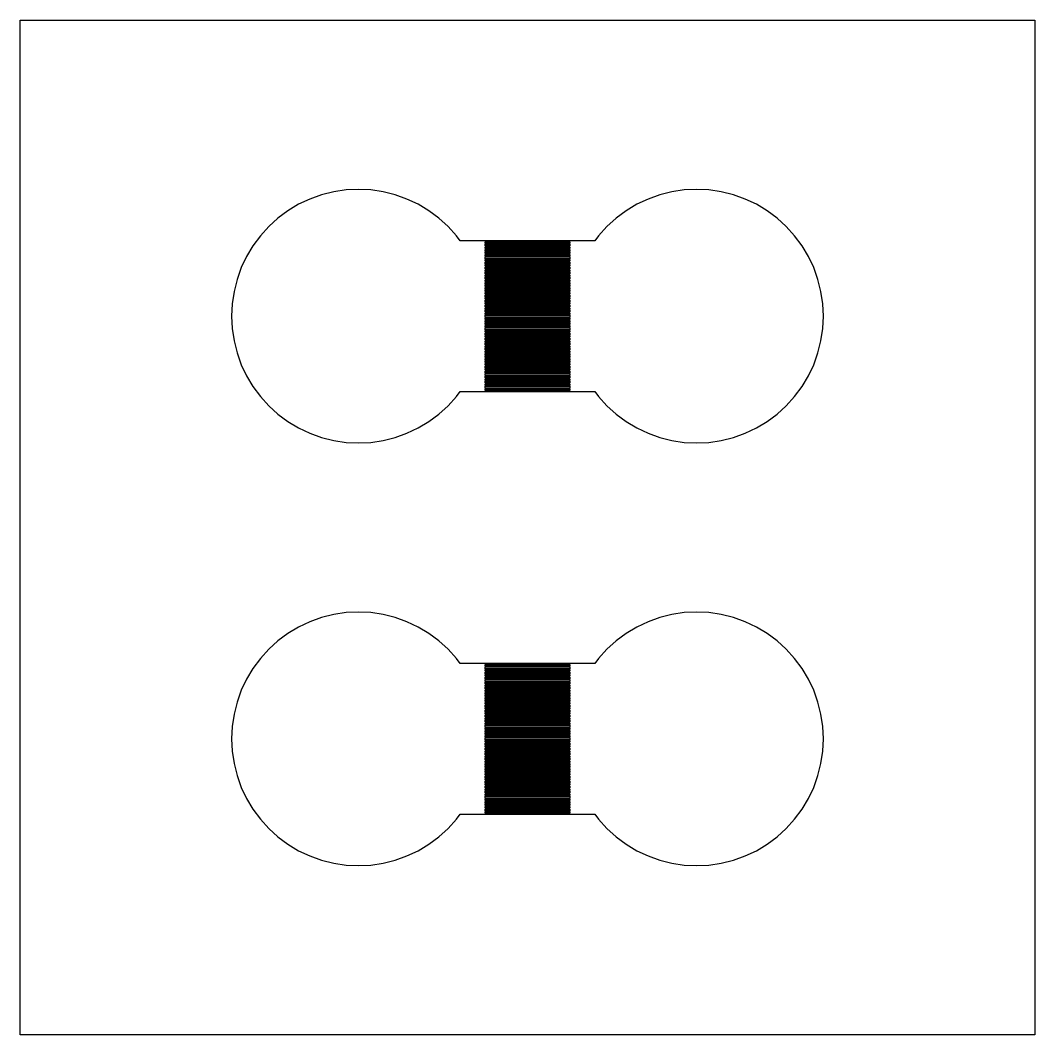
# Model space of a CAD drawing. Extents: x -16 to 86, y -16 to 86.
# Drawn here: x 1 to 13, y 29 to 41 of the extents above; entities that cross this region are included whole.
import ezdxf

# ---------------------------------------------------------------- set-up
doc = ezdxf.new("R2010")
doc.units = 0

msp = doc.modelspace()

# ---------------------------------------------------------------- linework, layer by layer
for p, q in [((1, 29), (1, 41)), ((1, 41), (13, 41)), ((13, 41), (13, 29)), ((5, 39), (4.85298, 38.9928)), ((5.14703, 38.9928), (5, 39)), ((9, 39), (8.85297, 38.9928)), ((9.14702, 38.9928), (9, 39)), ((4.42598, 38.8858), (4.29291, 38.8229)), ((4.56458, 38.9354), (4.42598, 38.8858)), ((4.70737, 38.9712), (4.56458, 38.9354)), ((4.85298, 38.9928), (4.70737, 38.9712)), ((5.29265, 38.9712), (5.14703, 38.9928)), ((5.43544, 38.9354), (5.29265, 38.9712)), ((5.57404, 38.8858), (5.43544, 38.9354)), ((5.70711, 38.8229), (5.57404, 38.8858)), ((8.42596, 38.8858), (8.29289, 38.8229)), ((8.56456, 38.9354), (8.42596, 38.8858)), ((8.70735, 38.9712), (8.56456, 38.9354)), ((8.85297, 38.9928), (8.70735, 38.9712)), ((9.29263, 38.9712), (9.14702, 38.9928)), ((9.43542, 38.9354), (9.29263, 38.9712)), ((9.57402, 38.8858), (9.43542, 38.9354)), ((9.70709, 38.8229), (9.57402, 38.8858)), ((4.29291, 38.8229), (4.16666, 38.7472)), ((5.83336, 38.7472), (5.70711, 38.8229)), ((8.29289, 38.8229), (8.16664, 38.7472)), ((9.83334, 38.7472), (9.70709, 38.8229)), ((4.04842, 38.6595), (3.93935, 38.5607)), ((4.16666, 38.7472), (4.04842, 38.6595)), ((5.9516, 38.6595), (5.83336, 38.7472)), ((6.06067, 38.5607), (5.9516, 38.6595)), ((8.0484, 38.6595), (7.93933, 38.5607)), ((8.16664, 38.7472), (8.0484, 38.6595)), ((9.95158, 38.6595), (9.83334, 38.7472)), ((10.0607, 38.5607), (9.95158, 38.6595)), ((3.93935, 38.5607), (3.84048, 38.4516)), ((6.15953, 38.4516), (6.06067, 38.5607)), ((7.93933, 38.5607), (7.84047, 38.4516)), ((10.1595, 38.4516), (10.0607, 38.5607)), ((3.84048, 38.4516), (3.75281, 38.3333)), ((6.2052, 38.39), (6.15953, 38.4516)), ((7.84047, 38.4516), (7.7948, 38.39)), ((10.2472, 38.3333), (10.1595, 38.4516)), ((3.75281, 38.3333), (3.67712, 38.2071)), ((7.7948, 38.39), (6.2052, 38.39)), ((6.5, 38.36), (6.5, 38.38)), ((6.5, 38.38), (7.5, 38.38)), ((7.5, 38.36), (6.5, 38.36)), ((6.5, 38.33), (6.5, 38.35)), ((6.5, 38.35), (7.5, 38.35)), ((7.5, 38.33), (6.5, 38.33)), ((6.5, 38.3), (6.5, 38.32)), ((6.5, 38.32), (7.5, 38.32)), ((7.5, 38.3), (6.5, 38.3)), ((6.5, 38.27), (6.5, 38.29)), ((6.5, 38.29), (7.5, 38.29)), ((7.5, 38.38), (7.5, 38.36)), ((7.5, 38.35), (7.5, 38.33)), ((7.5, 38.32), (7.5, 38.3)), ((7.5, 38.29), (7.5, 38.27)), ((10.3229, 38.2071), (10.2472, 38.3333)), ((3.67712, 38.2071), (3.61418, 38.074)), ((7.5, 38.27), (6.5, 38.27)), ((6.5, 38.24), (6.5, 38.26)), ((6.5, 38.26), (7.5, 38.26)), ((7.5, 38.24), (6.5, 38.24)), ((6.5, 38.21), (6.5, 38.23)), ((6.5, 38.23), (7.5, 38.23)), ((7.5, 38.21), (6.5, 38.21)), ((6.5, 38.18), (6.5, 38.2)), ((6.5, 38.2), (7.5, 38.2)), ((7.5, 38.18), (6.5, 38.18)), ((6.5, 38.15), (6.5, 38.17)), ((6.5, 38.17), (7.5, 38.17)), ((7.5, 38.26), (7.5, 38.24)), ((7.5, 38.23), (7.5, 38.21)), ((7.5, 38.2), (7.5, 38.18)), ((7.5, 38.17), (7.5, 38.15)), ((10.3858, 38.074), (10.3229, 38.2071)), ((3.61418, 38.074), (3.56459, 37.9354)), ((7.5, 38.15), (6.5, 38.15)), ((6.5, 38.12), (6.5, 38.14)), ((6.5, 38.14), (7.5, 38.14)), ((7.5, 38.12), (6.5, 38.12)), ((6.5, 38.09), (6.5, 38.11)), ((6.5, 38.11), (7.5, 38.11)), ((7.5, 38.09), (6.5, 38.09)), ((6.5, 38.06), (6.5, 38.08)), ((6.5, 38.08), (7.5, 38.08)), ((7.5, 38.06), (6.5, 38.06)), ((6.5, 38.03), (6.5, 38.05)), ((6.5, 38.05), (7.5, 38.05)), ((7.5, 38.14), (7.5, 38.12)), ((7.5, 38.11), (7.5, 38.09)), ((7.5, 38.08), (7.5, 38.06)), ((7.5, 38.05), (7.5, 38.03)), ((10.4354, 37.9354), (10.3858, 38.074)), ((3.56459, 37.9354), (3.52882, 37.7926)), ((7.5, 38.03), (6.5, 38.03)), ((6.5, 38), (6.5, 38.02)), ((6.5, 38.02), (7.5, 38.02)), ((7.5, 38), (6.5, 38)), ((6.5, 37.97), (6.5, 37.99)), ((6.5, 37.99), (7.5, 37.99)), ((7.5, 37.97), (6.5, 37.97)), ((6.5, 37.94), (6.5, 37.96)), ((6.5, 37.96), (7.5, 37.96)), ((7.5, 37.94), (6.5, 37.94)), ((6.5, 37.91), (6.5, 37.93)), ((6.5, 37.93), (7.5, 37.93)), ((7.5, 38.02), (7.5, 38)), ((7.5, 37.99), (7.5, 37.97)), ((7.5, 37.96), (7.5, 37.94)), ((7.5, 37.93), (7.5, 37.91)), ((10.4712, 37.7926), (10.4354, 37.9354)), ((7.5, 37.91), (6.5, 37.91)), ((6.5, 37.88), (6.5, 37.9)), ((6.5, 37.9), (7.5, 37.9)), ((7.5, 37.88), (6.5, 37.88)), ((6.5, 37.85), (6.5, 37.87)), ((6.5, 37.87), (7.5, 37.87)), ((7.5, 37.85), (6.5, 37.85)), ((6.5, 37.82), (6.5, 37.84)), ((6.5, 37.84), (7.5, 37.84)), ((7.5, 37.82), (6.5, 37.82)), ((6.5, 37.79), (6.5, 37.81)), ((6.5, 37.81), (7.5, 37.81)), ((7.5, 37.9), (7.5, 37.88)), ((7.5, 37.87), (7.5, 37.85)), ((7.5, 37.84), (7.5, 37.82)), ((7.5, 37.81), (7.5, 37.79)), ((3.52882, 37.7926), (3.50723, 37.647)), ((7.5, 37.79), (6.5, 37.79)), ((6.5, 37.76), (6.5, 37.78)), ((6.5, 37.78), (7.5, 37.78)), ((7.5, 37.76), (6.5, 37.76)), ((6.5, 37.73), (6.5, 37.75)), ((6.5, 37.75), (7.5, 37.75)), ((7.5, 37.73), (6.5, 37.73)), ((6.5, 37.7), (6.5, 37.72)), ((6.5, 37.72), (7.5, 37.72)), ((7.5, 37.7), (6.5, 37.7)), ((6.5, 37.67), (6.5, 37.69)), ((6.5, 37.69), (7.5, 37.69)), ((7.5, 37.78), (7.5, 37.76)), ((7.5, 37.75), (7.5, 37.73)), ((7.5, 37.72), (7.5, 37.7)), ((7.5, 37.69), (7.5, 37.67)), ((10.4928, 37.647), (10.4712, 37.7926)), ((3.50723, 37.647), (3.5, 37.5)), ((7.5, 37.67), (6.5, 37.67)), ((6.5, 37.64), (6.5, 37.66)), ((6.5, 37.66), (7.5, 37.66)), ((7.5, 37.64), (6.5, 37.64)), ((6.5, 37.61), (6.5, 37.63)), ((6.5, 37.63), (7.5, 37.63)), ((7.5, 37.61), (6.5, 37.61)), ((6.5, 37.58), (6.5, 37.6)), ((6.5, 37.6), (7.5, 37.6)), ((7.5, 37.58), (6.5, 37.58)), ((6.5, 37.55), (6.5, 37.57)), ((6.5, 37.57), (7.5, 37.57)), ((7.5, 37.66), (7.5, 37.64)), ((7.5, 37.63), (7.5, 37.61)), ((7.5, 37.6), (7.5, 37.58)), ((7.5, 37.57), (7.5, 37.55)), ((10.5, 37.5), (10.4928, 37.647)), ((3.5, 37.5), (3.50723, 37.353)), ((7.5, 37.55), (6.5, 37.55)), ((6.5, 37.52), (6.5, 37.54)), ((6.5, 37.54), (7.5, 37.54)), ((7.5, 37.52), (6.5, 37.52)), ((6.5, 37.49), (6.5, 37.51)), ((6.5, 37.51), (7.5, 37.51)), ((7.5, 37.49), (6.5, 37.49)), ((6.5, 37.46), (6.5, 37.48)), ((6.5, 37.48), (7.5, 37.48)), ((7.5, 37.46), (6.5, 37.46)), ((6.5, 37.43), (6.5, 37.45)), ((6.5, 37.45), (7.5, 37.45)), ((7.5, 37.54), (7.5, 37.52)), ((7.5, 37.51), (7.5, 37.49)), ((7.5, 37.48), (7.5, 37.46)), ((7.5, 37.45), (7.5, 37.43)), ((10.4928, 37.353), (10.5, 37.5)), ((3.50723, 37.353), (3.52882, 37.2074)), ((7.5, 37.43), (6.5, 37.43)), ((6.5, 37.4), (6.5, 37.42)), ((6.5, 37.42), (7.5, 37.42)), ((7.5, 37.4), (6.5, 37.4)), ((6.5, 37.37), (6.5, 37.39)), ((6.5, 37.39), (7.5, 37.39)), ((7.5, 37.37), (6.5, 37.37)), ((6.5, 37.34), (6.5, 37.36)), ((6.5, 37.36), (7.5, 37.36)), ((7.5, 37.34), (6.5, 37.34)), ((6.5, 37.31), (6.5, 37.33)), ((6.5, 37.33), (7.5, 37.33)), ((7.5, 37.42), (7.5, 37.4)), ((7.5, 37.39), (7.5, 37.37)), ((7.5, 37.36), (7.5, 37.34)), ((7.5, 37.33), (7.5, 37.31)), ((10.4712, 37.2074), (10.4928, 37.353)), ((3.52882, 37.2074), (3.56459, 37.0646)), ((7.5, 37.31), (6.5, 37.31)), ((6.5, 37.28), (6.5, 37.3)), ((6.5, 37.3), (7.5, 37.3)), ((7.5, 37.28), (6.5, 37.28)), ((6.5, 37.25), (6.5, 37.27)), ((6.5, 37.27), (7.5, 37.27)), ((7.5, 37.25), (6.5, 37.25)), ((6.5, 37.22), (6.5, 37.24)), ((6.5, 37.24), (7.5, 37.24)), ((7.5, 37.22), (6.5, 37.22)), ((6.5, 37.19), (6.5, 37.21)), ((6.5, 37.21), (7.5, 37.21)), ((7.5, 37.3), (7.5, 37.28)), ((7.5, 37.27), (7.5, 37.25)), ((7.5, 37.24), (7.5, 37.22)), ((7.5, 37.21), (7.5, 37.19)), ((10.4354, 37.0646), (10.4712, 37.2074)), ((7.5, 37.19), (6.5, 37.19)), ((6.5, 37.16), (6.5, 37.18)), ((6.5, 37.18), (7.5, 37.18)), ((7.5, 37.16), (6.5, 37.16)), ((6.5, 37.13), (6.5, 37.15)), ((6.5, 37.15), (7.5, 37.15)), ((7.5, 37.13), (6.5, 37.13)), ((6.5, 37.1), (6.5, 37.12)), ((6.5, 37.12), (7.5, 37.12)), ((7.5, 37.1), (6.5, 37.1)), ((6.5, 37.07), (6.5, 37.09)), ((6.5, 37.09), (7.5, 37.09)), ((7.5, 37.18), (7.5, 37.16)), ((7.5, 37.15), (7.5, 37.13)), ((7.5, 37.12), (7.5, 37.1)), ((7.5, 37.09), (7.5, 37.07)), ((3.56459, 37.0646), (3.61418, 36.926)), ((7.5, 37.07), (6.5, 37.07)), ((6.5, 37.04), (6.5, 37.06)), ((6.5, 37.06), (7.5, 37.06)), ((7.5, 37.04), (6.5, 37.04)), ((6.5, 37.01), (6.5, 37.03)), ((6.5, 37.03), (7.5, 37.03)), ((7.5, 37.01), (6.5, 37.01)), ((6.5, 36.98), (6.5, 37)), ((6.5, 37), (7.5, 37)), ((7.5, 36.98), (6.5, 36.98)), ((6.5, 36.95), (6.5, 36.97)), ((6.5, 36.97), (7.5, 36.97)), ((7.5, 37.06), (7.5, 37.04)), ((7.5, 37.03), (7.5, 37.01)), ((7.5, 37), (7.5, 36.98)), ((7.5, 36.97), (7.5, 36.95)), ((10.3858, 36.926), (10.4354, 37.0646)), ((3.61418, 36.926), (3.67712, 36.7929)), ((7.5, 36.95), (6.5, 36.95)), ((6.5, 36.92), (6.5, 36.94)), ((6.5, 36.94), (7.5, 36.94)), ((7.5, 36.92), (6.5, 36.92)), ((6.5, 36.89), (6.5, 36.91)), ((6.5, 36.91), (7.5, 36.91)), ((7.5, 36.89), (6.5, 36.89)), ((6.5, 36.86), (6.5, 36.88)), ((6.5, 36.88), (7.5, 36.88)), ((7.5, 36.86), (6.5, 36.86)), ((6.5, 36.83), (6.5, 36.85)), ((6.5, 36.85), (7.5, 36.85)), ((7.5, 36.94), (7.5, 36.92)), ((7.5, 36.91), (7.5, 36.89)), ((7.5, 36.88), (7.5, 36.86)), ((7.5, 36.85), (7.5, 36.83)), ((10.3229, 36.7929), (10.3858, 36.926)), ((3.67712, 36.7929), (3.75281, 36.6667)), ((7.5, 36.83), (6.5, 36.83)), ((6.5, 36.8), (6.5, 36.82)), ((6.5, 36.82), (7.5, 36.82)), ((7.5, 36.8), (6.5, 36.8)), ((6.5, 36.77), (6.5, 36.79)), ((6.5, 36.79), (7.5, 36.79)), ((7.5, 36.77), (6.5, 36.77)), ((6.5, 36.74), (6.5, 36.76)), ((6.5, 36.76), (7.5, 36.76)), ((7.5, 36.74), (6.5, 36.74)), ((6.5, 36.71), (6.5, 36.73)), ((6.5, 36.73), (7.5, 36.73)), ((7.5, 36.82), (7.5, 36.8)), ((7.5, 36.79), (7.5, 36.77)), ((7.5, 36.76), (7.5, 36.74)), ((7.5, 36.73), (7.5, 36.71)), ((10.2472, 36.6667), (10.3229, 36.7929)), ((3.75281, 36.6667), (3.84048, 36.5484)), ((6.15953, 36.5484), (6.2052, 36.61)), ((6.2052, 36.61), (7.7948, 36.61)), ((7.5, 36.71), (6.5, 36.71)), ((6.5, 36.68), (6.5, 36.7)), ((6.5, 36.7), (7.5, 36.7)), ((7.5, 36.68), (6.5, 36.68)), ((6.5, 36.65), (6.5, 36.67)), ((6.5, 36.67), (7.5, 36.67)), ((7.5, 36.65), (6.5, 36.65)), ((6.5, 36.62), (6.5, 36.64)), ((6.5, 36.64), (7.5, 36.64)), ((7.5, 36.62), (6.5, 36.62)), ((7.5, 36.7), (7.5, 36.68)), ((7.5, 36.67), (7.5, 36.65)), ((7.5, 36.64), (7.5, 36.62)), ((7.7948, 36.61), (7.84047, 36.5484)), ((10.1595, 36.5484), (10.2472, 36.6667)), ((3.84048, 36.5484), (3.93935, 36.4393)), ((6.06067, 36.4393), (6.15953, 36.5484)), ((7.84047, 36.5484), (7.93933, 36.4393)), ((10.0607, 36.4393), (10.1595, 36.5484)), ((3.93935, 36.4393), (4.04842, 36.3405)), ((5.9516, 36.3405), (6.06067, 36.4393)), ((7.93933, 36.4393), (8.0484, 36.3405)), ((9.95158, 36.3405), (10.0607, 36.4393)), ((4.04842, 36.3405), (4.16666, 36.2528)), ((4.16666, 36.2528), (4.29291, 36.1771)), ((5.70711, 36.1771), (5.83336, 36.2528)), ((5.83336, 36.2528), (5.9516, 36.3405)), ((8.0484, 36.3405), (8.16664, 36.2528)), ((8.16664, 36.2528), (8.29289, 36.1771)), ((9.70709, 36.1771), (9.83334, 36.2528)), ((9.83334, 36.2528), (9.95158, 36.3405)), ((4.29291, 36.1771), (4.42598, 36.1142)), ((5.57404, 36.1142), (5.70711, 36.1771)), ((8.29289, 36.1771), (8.42596, 36.1142)), ((9.57402, 36.1142), (9.70709, 36.1771)), ((4.42598, 36.1142), (4.56458, 36.0646)), ((4.56458, 36.0646), (4.70737, 36.0288)), ((4.70737, 36.0288), (4.85298, 36.0072)), ((4.85298, 36.0072), (5, 36)), ((5, 36), (5.14703, 36.0072)), ((5.14703, 36.0072), (5.29265, 36.0288)), ((5.29265, 36.0288), (5.43544, 36.0646)), ((5.43544, 36.0646), (5.57404, 36.1142)), ((8.42596, 36.1142), (8.56456, 36.0646)), ((8.56456, 36.0646), (8.70735, 36.0288)), ((8.70735, 36.0288), (8.85297, 36.0072)), ((8.85297, 36.0072), (9, 36)), ((9, 36), (9.14702, 36.0072)), ((9.14702, 36.0072), (9.29263, 36.0288)), ((9.29263, 36.0288), (9.43542, 36.0646)), ((9.43542, 36.0646), (9.57402, 36.1142)), ((4.70737, 33.9712), (4.56458, 33.9354)), ((4.85298, 33.9928), (4.70737, 33.9712)), ((5, 34), (4.85298, 33.9928)), ((5.14703, 33.9928), (5, 34)), ((5.29265, 33.9712), (5.14703, 33.9928)), ((5.43544, 33.9354), (5.29265, 33.9712)), ((8.70735, 33.9712), (8.56456, 33.9354)), ((8.85297, 33.9928), (8.70735, 33.9712)), ((9, 34), (8.85297, 33.9928)), ((9.14702, 33.9928), (9, 34)), ((9.29263, 33.9712), (9.14702, 33.9928)), ((9.43542, 33.9354), (9.29263, 33.9712)), ((4.42598, 33.8858), (4.29291, 33.8229)), ((4.56458, 33.9354), (4.42598, 33.8858)), ((5.57404, 33.8858), (5.43544, 33.9354)), ((5.70711, 33.8229), (5.57404, 33.8858)), ((8.42596, 33.8858), (8.29289, 33.8229)), ((8.56456, 33.9354), (8.42596, 33.8858)), ((9.57402, 33.8858), (9.43542, 33.9354)), ((9.70709, 33.8229), (9.57402, 33.8858)), ((4.16666, 33.7472), (4.04842, 33.6595)), ((4.29291, 33.8229), (4.16666, 33.7472)), ((5.83336, 33.7472), (5.70711, 33.8229)), ((5.9516, 33.6595), (5.83336, 33.7472)), ((8.16664, 33.7472), (8.0484, 33.6595)), ((8.29289, 33.8229), (8.16664, 33.7472)), ((9.83334, 33.7472), (9.70709, 33.8229)), ((9.95158, 33.6595), (9.83334, 33.7472)), ((4.04842, 33.6595), (3.93935, 33.5607)), ((6.06067, 33.5607), (5.9516, 33.6595)), ((8.0484, 33.6595), (7.93933, 33.5607)), ((10.0607, 33.5607), (9.95158, 33.6595)), ((3.93935, 33.5607), (3.84048, 33.4516)), ((6.15953, 33.4516), (6.06067, 33.5607)), ((7.93933, 33.5607), (7.84047, 33.4516)), ((10.1595, 33.4516), (10.0607, 33.5607)), ((3.84048, 33.4516), (3.75281, 33.3333)), ((6.2052, 33.39), (6.15953, 33.4516)), ((7.7948, 33.39), (6.2052, 33.39)), ((6.5, 33.36), (6.5, 33.38)), ((6.5, 33.38), (7.5, 33.38)), ((7.5, 33.36), (6.5, 33.36)), ((7.5, 33.38), (7.5, 33.36)), ((7.84047, 33.4516), (7.7948, 33.39)), ((10.2472, 33.3333), (10.1595, 33.4516)), ((3.75281, 33.3333), (3.67712, 33.2071)), ((6.5, 33.33), (6.5, 33.35)), ((6.5, 33.35), (7.5, 33.35)), ((7.5, 33.33), (6.5, 33.33)), ((6.5, 33.3), (6.5, 33.32)), ((6.5, 33.32), (7.5, 33.32)), ((7.5, 33.3), (6.5, 33.3)), ((6.5, 33.27), (6.5, 33.29)), ((6.5, 33.29), (7.5, 33.29)), ((7.5, 33.27), (6.5, 33.27)), ((6.5, 33.24), (6.5, 33.26)), ((6.5, 33.26), (7.5, 33.26)), ((7.5, 33.24), (6.5, 33.24)), ((7.5, 33.35), (7.5, 33.33)), ((7.5, 33.32), (7.5, 33.3)), ((7.5, 33.29), (7.5, 33.27)), ((7.5, 33.26), (7.5, 33.24)), ((10.3229, 33.2071), (10.2472, 33.3333)), ((3.67712, 33.2071), (3.61418, 33.074)), ((6.5, 33.21), (6.5, 33.23)), ((6.5, 33.23), (7.5, 33.23)), ((7.5, 33.21), (6.5, 33.21)), ((6.5, 33.18), (6.5, 33.2)), ((6.5, 33.2), (7.5, 33.2)), ((7.5, 33.18), (6.5, 33.18)), ((6.5, 33.15), (6.5, 33.17)), ((6.5, 33.17), (7.5, 33.17)), ((7.5, 33.15), (6.5, 33.15)), ((6.5, 33.12), (6.5, 33.14)), ((6.5, 33.14), (7.5, 33.14)), ((7.5, 33.12), (6.5, 33.12)), ((7.5, 33.23), (7.5, 33.21)), ((7.5, 33.2), (7.5, 33.18)), ((7.5, 33.17), (7.5, 33.15)), ((7.5, 33.14), (7.5, 33.12)), ((10.3858, 33.074), (10.3229, 33.2071)), ((3.61418, 33.074), (3.56459, 32.9354)), ((6.5, 33.09), (6.5, 33.11)), ((6.5, 33.11), (7.5, 33.11)), ((7.5, 33.09), (6.5, 33.09)), ((6.5, 33.06), (6.5, 33.08)), ((6.5, 33.08), (7.5, 33.08)), ((7.5, 33.06), (6.5, 33.06)), ((6.5, 33.03), (6.5, 33.05)), ((6.5, 33.05), (7.5, 33.05)), ((7.5, 33.03), (6.5, 33.03)), ((6.5, 33), (6.5, 33.02)), ((6.5, 33.02), (7.5, 33.02)), ((7.5, 33), (6.5, 33)), ((7.5, 33.11), (7.5, 33.09)), ((7.5, 33.08), (7.5, 33.06)), ((7.5, 33.05), (7.5, 33.03)), ((7.5, 33.02), (7.5, 33)), ((10.4354, 32.9354), (10.3858, 33.074)), ((3.56459, 32.9354), (3.52882, 32.7926)), ((6.5, 32.97), (6.5, 32.99)), ((6.5, 32.99), (7.5, 32.99)), ((7.5, 32.97), (6.5, 32.97)), ((6.5, 32.94), (6.5, 32.96)), ((6.5, 32.96), (7.5, 32.96)), ((7.5, 32.94), (6.5, 32.94)), ((6.5, 32.91), (6.5, 32.93)), ((6.5, 32.93), (7.5, 32.93)), ((7.5, 32.91), (6.5, 32.91)), ((6.5, 32.88), (6.5, 32.9)), ((6.5, 32.9), (7.5, 32.9)), ((7.5, 32.88), (6.5, 32.88)), ((7.5, 32.99), (7.5, 32.97)), ((7.5, 32.96), (7.5, 32.94)), ((7.5, 32.93), (7.5, 32.91)), ((7.5, 32.9), (7.5, 32.88)), ((10.4712, 32.7926), (10.4354, 32.9354)), ((3.52882, 32.7926), (3.50723, 32.647)), ((6.5, 32.85), (6.5, 32.87)), ((6.5, 32.87), (7.5, 32.87)), ((7.5, 32.85), (6.5, 32.85)), ((6.5, 32.82), (6.5, 32.84)), ((6.5, 32.84), (7.5, 32.84)), ((7.5, 32.82), (6.5, 32.82)), ((6.5, 32.79), (6.5, 32.81)), ((6.5, 32.81), (7.5, 32.81)), ((7.5, 32.79), (6.5, 32.79)), ((6.5, 32.76), (6.5, 32.78)), ((6.5, 32.78), (7.5, 32.78)), ((7.5, 32.76), (6.5, 32.76)), ((7.5, 32.87), (7.5, 32.85)), ((7.5, 32.84), (7.5, 32.82)), ((7.5, 32.81), (7.5, 32.79)), ((7.5, 32.78), (7.5, 32.76)), ((10.4928, 32.647), (10.4712, 32.7926)), ((3.50723, 32.647), (3.5, 32.5)), ((6.5, 32.73), (6.5, 32.75)), ((6.5, 32.75), (7.5, 32.75)), ((7.5, 32.73), (6.5, 32.73)), ((6.5, 32.7), (6.5, 32.72)), ((6.5, 32.72), (7.5, 32.72)), ((7.5, 32.7), (6.5, 32.7)), ((6.5, 32.67), (6.5, 32.69)), ((6.5, 32.69), (7.5, 32.69)), ((7.5, 32.67), (6.5, 32.67)), ((6.5, 32.64), (6.5, 32.66)), ((6.5, 32.66), (7.5, 32.66)), ((7.5, 32.64), (6.5, 32.64)), ((7.5, 32.75), (7.5, 32.73)), ((7.5, 32.72), (7.5, 32.7)), ((7.5, 32.69), (7.5, 32.67)), ((7.5, 32.66), (7.5, 32.64)), ((10.5, 32.5), (10.4928, 32.647)), ((6.5, 32.61), (6.5, 32.63)), ((6.5, 32.63), (7.5, 32.63)), ((7.5, 32.61), (6.5, 32.61)), ((6.5, 32.58), (6.5, 32.6)), ((6.5, 32.6), (7.5, 32.6)), ((7.5, 32.58), (6.5, 32.58)), ((6.5, 32.55), (6.5, 32.57)), ((6.5, 32.57), (7.5, 32.57)), ((7.5, 32.55), (6.5, 32.55)), ((6.5, 32.52), (6.5, 32.54)), ((6.5, 32.54), (7.5, 32.54)), ((7.5, 32.52), (6.5, 32.52)), ((7.5, 32.63), (7.5, 32.61)), ((7.5, 32.6), (7.5, 32.58)), ((7.5, 32.57), (7.5, 32.55)), ((7.5, 32.54), (7.5, 32.52)), ((3.5, 32.5), (3.50723, 32.353)), ((6.5, 32.49), (6.5, 32.51)), ((6.5, 32.51), (7.5, 32.51)), ((7.5, 32.49), (6.5, 32.49)), ((6.5, 32.46), (6.5, 32.48)), ((6.5, 32.48), (7.5, 32.48)), ((7.5, 32.46), (6.5, 32.46)), ((6.5, 32.43), (6.5, 32.45)), ((6.5, 32.45), (7.5, 32.45)), ((7.5, 32.43), (6.5, 32.43)), ((6.5, 32.4), (6.5, 32.42)), ((6.5, 32.42), (7.5, 32.42)), ((7.5, 32.4), (6.5, 32.4)), ((7.5, 32.51), (7.5, 32.49)), ((7.5, 32.48), (7.5, 32.46)), ((7.5, 32.45), (7.5, 32.43)), ((7.5, 32.42), (7.5, 32.4)), ((10.4928, 32.353), (10.5, 32.5)), ((3.50723, 32.353), (3.52882, 32.2074)), ((6.5, 32.37), (6.5, 32.39)), ((6.5, 32.39), (7.5, 32.39)), ((7.5, 32.37), (6.5, 32.37)), ((6.5, 32.34), (6.5, 32.36)), ((6.5, 32.36), (7.5, 32.36)), ((7.5, 32.34), (6.5, 32.34)), ((6.5, 32.31), (6.5, 32.33)), ((6.5, 32.33), (7.5, 32.33)), ((7.5, 32.31), (6.5, 32.31)), ((6.5, 32.28), (6.5, 32.3)), ((6.5, 32.3), (7.5, 32.3)), ((7.5, 32.28), (6.5, 32.28)), ((7.5, 32.39), (7.5, 32.37)), ((7.5, 32.36), (7.5, 32.34)), ((7.5, 32.33), (7.5, 32.31)), ((7.5, 32.3), (7.5, 32.28)), ((10.4712, 32.2074), (10.4928, 32.353)), ((3.52882, 32.2074), (3.56459, 32.0646)), ((6.5, 32.25), (6.5, 32.27)), ((6.5, 32.27), (7.5, 32.27)), ((7.5, 32.25), (6.5, 32.25)), ((6.5, 32.22), (6.5, 32.24)), ((6.5, 32.24), (7.5, 32.24)), ((7.5, 32.22), (6.5, 32.22)), ((6.5, 32.19), (6.5, 32.21)), ((6.5, 32.21), (7.5, 32.21)), ((7.5, 32.19), (6.5, 32.19)), ((6.5, 32.16), (6.5, 32.18)), ((6.5, 32.18), (7.5, 32.18)), ((7.5, 32.16), (6.5, 32.16)), ((7.5, 32.27), (7.5, 32.25)), ((7.5, 32.24), (7.5, 32.22)), ((7.5, 32.21), (7.5, 32.19)), ((7.5, 32.18), (7.5, 32.16)), ((10.4354, 32.0646), (10.4712, 32.2074)), ((3.56459, 32.0646), (3.61418, 31.926)), ((6.5, 32.13), (6.5, 32.15)), ((6.5, 32.15), (7.5, 32.15)), ((7.5, 32.13), (6.5, 32.13)), ((6.5, 32.1), (6.5, 32.12)), ((6.5, 32.12), (7.5, 32.12)), ((7.5, 32.1), (6.5, 32.1)), ((6.5, 32.07), (6.5, 32.09)), ((6.5, 32.09), (7.5, 32.09)), ((7.5, 32.07), (6.5, 32.07)), ((6.5, 32.04), (6.5, 32.06)), ((6.5, 32.06), (7.5, 32.06)), ((7.5, 32.04), (6.5, 32.04)), ((7.5, 32.15), (7.5, 32.13)), ((7.5, 32.12), (7.5, 32.1)), ((7.5, 32.09), (7.5, 32.07)), ((7.5, 32.06), (7.5, 32.04)), ((10.3858, 31.926), (10.4354, 32.0646)), ((3.61418, 31.926), (3.67712, 31.7929)), ((6.5, 32.01), (6.5, 32.03)), ((6.5, 32.03), (7.5, 32.03)), ((7.5, 32.01), (6.5, 32.01)), ((6.5, 31.98), (6.5, 32)), ((6.5, 32), (7.5, 32)), ((7.5, 31.98), (6.5, 31.98)), ((6.5, 31.95), (6.5, 31.97)), ((6.5, 31.97), (7.5, 31.97)), ((7.5, 31.95), (6.5, 31.95)), ((6.5, 31.92), (6.5, 31.94)), ((6.5, 31.94), (7.5, 31.94)), ((7.5, 31.92), (6.5, 31.92)), ((7.5, 32.03), (7.5, 32.01)), ((7.5, 32), (7.5, 31.98)), ((7.5, 31.97), (7.5, 31.95)), ((7.5, 31.94), (7.5, 31.92)), ((10.3229, 31.7929), (10.3858, 31.926)), ((6.5, 31.89), (6.5, 31.91)), ((6.5, 31.91), (7.5, 31.91)), ((7.5, 31.89), (6.5, 31.89)), ((6.5, 31.86), (6.5, 31.88)), ((6.5, 31.88), (7.5, 31.88)), ((7.5, 31.86), (6.5, 31.86)), ((6.5, 31.83), (6.5, 31.85)), ((6.5, 31.85), (7.5, 31.85)), ((7.5, 31.83), (6.5, 31.83)), ((6.5, 31.8), (6.5, 31.82)), ((6.5, 31.82), (7.5, 31.82)), ((7.5, 31.8), (6.5, 31.8)), ((7.5, 31.91), (7.5, 31.89)), ((7.5, 31.88), (7.5, 31.86)), ((7.5, 31.85), (7.5, 31.83)), ((7.5, 31.82), (7.5, 31.8)), ((3.67712, 31.7929), (3.75281, 31.6667)), ((6.5, 31.77), (6.5, 31.79)), ((6.5, 31.79), (7.5, 31.79)), ((7.5, 31.77), (6.5, 31.77)), ((6.5, 31.74), (6.5, 31.76)), ((6.5, 31.76), (7.5, 31.76)), ((7.5, 31.74), (6.5, 31.74)), ((6.5, 31.71), (6.5, 31.73)), ((6.5, 31.73), (7.5, 31.73)), ((7.5, 31.71), (6.5, 31.71)), ((6.5, 31.68), (6.5, 31.7)), ((6.5, 31.7), (7.5, 31.7)), ((7.5, 31.68), (6.5, 31.68)), ((7.5, 31.79), (7.5, 31.77)), ((7.5, 31.76), (7.5, 31.74)), ((7.5, 31.73), (7.5, 31.71)), ((7.5, 31.7), (7.5, 31.68)), ((10.2472, 31.6667), (10.3229, 31.7929)), ((3.75281, 31.6667), (3.84048, 31.5484)), ((6.15953, 31.5484), (6.2052, 31.61)), ((6.2052, 31.61), (7.7948, 31.61)), ((6.5, 31.65), (6.5, 31.67)), ((6.5, 31.67), (7.5, 31.67)), ((7.5, 31.65), (6.5, 31.65)), ((6.5, 31.62), (6.5, 31.64)), ((6.5, 31.64), (7.5, 31.64)), ((7.5, 31.62), (6.5, 31.62)), ((7.5, 31.67), (7.5, 31.65)), ((7.5, 31.64), (7.5, 31.62)), ((7.7948, 31.61), (7.84047, 31.5484)), ((10.1595, 31.5484), (10.2472, 31.6667)), ((3.84048, 31.5484), (3.93935, 31.4393)), ((6.06067, 31.4393), (6.15953, 31.5484)), ((7.84047, 31.5484), (7.93933, 31.4393)), ((10.0607, 31.4393), (10.1595, 31.5484)), ((3.93935, 31.4393), (4.04842, 31.3405)), ((4.04842, 31.3405), (4.16666, 31.2528)), ((5.83336, 31.2528), (5.9516, 31.3405)), ((5.9516, 31.3405), (6.06067, 31.4393)), ((7.93933, 31.4393), (8.0484, 31.3405)), ((8.0484, 31.3405), (8.16664, 31.2528)), ((9.83334, 31.2528), (9.95158, 31.3405)), ((9.95158, 31.3405), (10.0607, 31.4393)), ((4.16666, 31.2528), (4.29291, 31.1771)), ((5.70711, 31.1771), (5.83336, 31.2528)), ((8.16664, 31.2528), (8.29289, 31.1771)), ((9.70709, 31.1771), (9.83334, 31.2528)), ((4.29291, 31.1771), (4.42598, 31.1142)), ((4.42598, 31.1142), (4.56458, 31.0646)), ((5.43544, 31.0646), (5.57404, 31.1142)), ((5.57404, 31.1142), (5.70711, 31.1771)), ((8.29289, 31.1771), (8.42596, 31.1142)), ((8.42596, 31.1142), (8.56456, 31.0646)), ((9.43542, 31.0646), (9.57402, 31.1142)), ((9.57402, 31.1142), (9.70709, 31.1771)), ((4.56458, 31.0646), (4.70737, 31.0288)), ((4.70737, 31.0288), (4.85298, 31.0072)), ((4.85298, 31.0072), (5, 31)), ((5, 31), (5.14703, 31.0072)), ((5.14703, 31.0072), (5.29265, 31.0288)), ((5.29265, 31.0288), (5.43544, 31.0646)), ((8.56456, 31.0646), (8.70735, 31.0288)), ((8.70735, 31.0288), (8.85297, 31.0072)), ((8.85297, 31.0072), (9, 31)), ((9, 31), (9.14702, 31.0072)), ((9.14702, 31.0072), (9.29263, 31.0288)), ((9.29263, 31.0288), (9.43542, 31.0646)), ((13, 29), (1, 29))]:
    msp.add_line(p, q)

doc.saveas('drawing.dxf')
